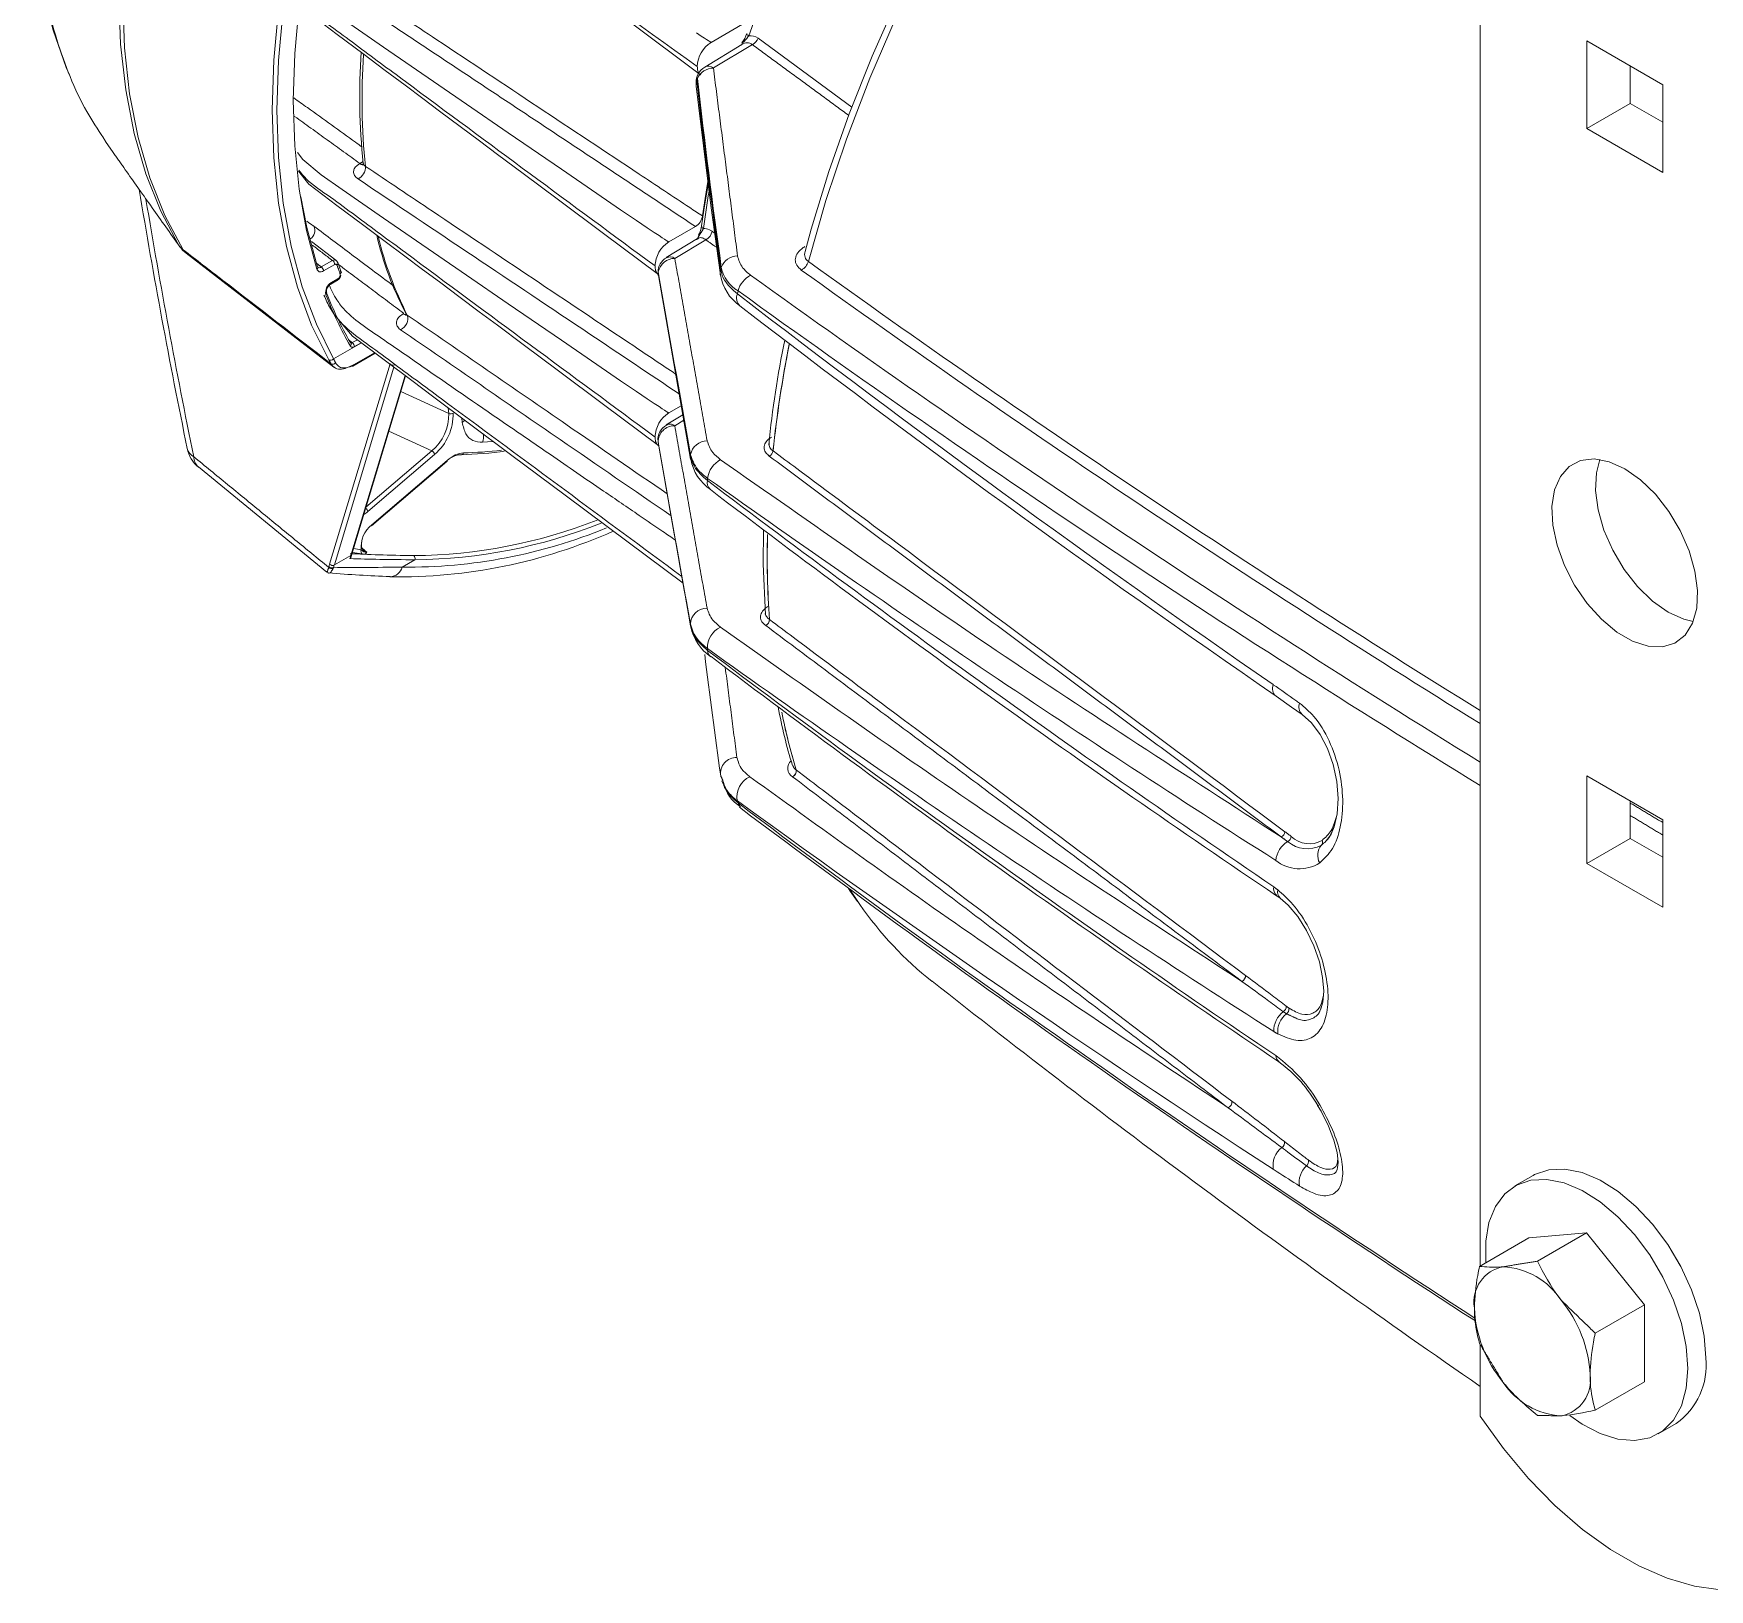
# Model space of a CAD drawing. Extents: x 8 to 113, y 2 to 87.
# Drawn here: x 10.75 to 15.87, y 66.13 to 70.89 of the extents above; entities that cross this region are included whole.
import ezdxf

# ---------------------------------------------------------------- set-up
doc = ezdxf.new("R2010")
doc.units = 0
doc.header["$MEASUREMENT"] = 0
doc.layers.add('OBJECT', color=7, linetype='CONTINUOUS')

msp = doc.modelspace()

# ---------------------------------------------------------------- linework, layer by layer
at = {"layer": 'OBJECT', "linetype": 'Continuous', "lineweight": 15}
for p, q in [((15.1708, 73.9906), (15.1708, 67.123)), ((12.929, 70.9244), (12.8207, 70.8619)), ((12.915, 70.8554), (12.8012, 70.7864)), ((12.8277, 70.7836), (12.9469, 70.8548)), ((12.9147, 70.8551), (12.9192, 70.8577)), ((12.9643, 70.8743), (13.2509, 70.6641)), ((15.4968, 70.8661), (15.4968, 70.5983)), ((15.7287, 70.7322), (15.4968, 70.8661)), ((15.6297, 70.675), (15.6297, 70.7894)), ((15.7287, 70.4644), (15.7287, 70.7322)), ((15.6297, 70.675), (15.4968, 70.5983)), ((15.7287, 70.6179), (15.6297, 70.675)), ((15.4968, 70.5983), (15.7287, 70.4644)), ((10.9701, 70.5588), (10.9936, 70.5252)), ((11.7478, 70.4916), (11.746, 70.4906)), ((12.7731, 70.299), (12.6917, 70.2521)), ((11.1873, 70.2515), (11.1855, 70.2543)), ((11.1874, 70.2515), (11.1966, 70.2386)), ((11.1966, 70.2386), (11.1946, 70.2415)), ((11.674, 70.196), (11.5995, 70.2531)), ((12.7796, 70.2621), (12.6838, 70.204)), ((12.7098, 70.2019), (12.8049, 70.2587)), ((11.6296, 70.1756), (11.6636, 70.1952)), ((11.6707, 70.183), (11.6367, 70.1633)), ((11.6582, 70.1234), (11.6789, 70.1353)), ((11.6603, 70.1279), (11.6804, 70.1396)), ((12.6596, 70.1494), (12.7582, 69.5878)), ((11.8817, 70.0336), (11.8797, 70.0325)), ((11.6667, 69.8948), (11.7519, 69.9441)), ((11.7242, 69.9444), (11.7397, 69.9533)), ((11.7259, 69.8727), (11.7942, 69.9122)), ((11.7279, 69.8762), (11.7924, 69.9135)), ((11.7518, 69.9441), (11.7311, 69.9322)), ((11.6551, 69.2675), (11.8396, 69.8792)), ((11.8516, 69.869), (11.6694, 69.2651)), ((11.7197, 69.2941), (11.8855, 69.8437)), ((11.7227, 69.2981), (11.887, 69.8426)), ((11.8725, 69.7946), (12.0191, 69.7278)), ((12.0191, 69.7278), (12.0171, 69.7454)), ((12.0603, 69.7007), (12.0588, 69.7143)), ((12.7344, 69.7234), (12.6837, 69.6927)), ((12.7295, 69.7513), (12.6917, 69.7295)), ((12.7097, 69.6906), (12.7372, 69.7071)), ((11.9673, 69.6139), (11.836, 69.6737)), ((11.766, 69.4416), (11.9673, 69.6139)), ((11.9758, 69.603), (11.7719, 69.4284)), ((12.1528, 69.6425), (12.1223, 69.64)), ((11.2545, 69.5644), (11.6463, 69.2432)), ((11.7833, 69.3841), (12.0131, 69.5809)), ((11.7838, 69.3877), (12.0137, 69.5845)), ((12.8168, 69.4973), (12.819, 69.4954)), ((11.6694, 69.2651), (11.7197, 69.2941)), ((11.9154, 69.2809), (11.8765, 69.2584)), ((12.8539, 68.6052), (12.8566, 68.5968)), ((15.7287, 68.4867), (15.4968, 68.6206)), ((15.4968, 68.6206), (15.4968, 68.3528)), ((15.6297, 68.4295), (15.6297, 68.5439)), ((15.7287, 68.2189), (15.7287, 68.4867)), ((14.7012, 68.4233), (14.7003, 68.4238)), ((15.6297, 68.4295), (15.4968, 68.3528)), ((15.7287, 68.3724), (15.6297, 68.4295)), ((15.4968, 68.3528), (15.7287, 68.2189)), ((13.2471, 68.27), (13.2753, 68.2279)), ((14.5498, 68.2545), (14.5594, 68.2472)), ((15.3325, 67.3995), (15.2773, 67.3677)), ((15.3193, 67.2087), (15.1689, 67.1219)), ((15.3193, 67.2087), (15.4961, 67.2245)), ((15.4961, 67.2245), (15.3457, 67.1377)), ((15.4961, 67.2245), (15.6728, 67.0046)), ((15.6728, 67.0046), (15.5224, 66.9178)), ((15.6728, 67.0046), (15.6728, 66.7689)), ((15.1708, 66.8831), (15.1708, 66.6641)), ((15.6728, 66.7689), (15.5224, 66.6821)), ((15.7148, 66.6099), (15.7699, 66.6417))]:
    msp.add_line(p, q, dxfattribs=at)
at = {"layer": 'OBJECT', "linetype": 'Continuous', "lineweight": 15, "flags": 128}
for points in [[(14.9509, 72.8833), (14.8947, 72.8459), (14.7583, 72.7471), (14.6233, 72.6391), (14.4905, 72.5224), (14.3604, 72.3973), (14.2335, 72.2646), (14.1102, 72.1246), (13.9911, 71.978), (13.8767, 71.8254), (13.7674, 71.6674), (13.6637, 71.5047), (13.566, 71.3379), (13.4747, 71.1677), (13.3902, 70.9948), (13.3128, 70.8199), (13.2428, 70.6438), (13.1806, 70.4671), (13.1263, 70.2906), (13.1079, 70.2226)], [(14.9775, 72.884), (14.8333, 72.784), (14.6905, 72.6735), (14.5496, 72.5529), (14.4114, 72.4229), (14.2764, 72.284), (14.1454, 72.1369), (14.0189, 71.9822), (13.8975, 71.8208), (13.7818, 71.6532), (13.6723, 71.4805), (13.5695, 71.3032), (13.4739, 71.1222), (13.3859, 70.9385), (13.306, 70.7528), (13.2345, 70.5659), (13.1717, 70.3789), (13.118, 70.1925)], [(14.2691, 72.7233), (14.1395, 72.6288), (14.0117, 72.5236), (13.8864, 72.4082), (13.7646, 72.2833), (13.6468, 72.1499), (13.5339, 72.0086), (13.4267, 71.8605), (13.3257, 71.7064), (13.2316, 71.5473), (13.145, 71.3843), (13.0665, 71.2183), (12.9965, 71.0505), (12.9356, 70.8818)], [(10.9652, 72.3077), (10.9584, 72.2924), (10.9013, 72.146), (10.8527, 71.9987), (10.8128, 71.8512), (10.7823, 71.7047), (10.7615, 71.5599), (10.7507, 71.4179), (10.7501, 71.2798), (10.76, 71.1465), (10.78, 71.0201), (10.8098, 70.8996), (10.8496, 70.7853), (10.8602, 70.7622)], [(11.1946, 70.2415), (11.1393, 70.3457), (11.0935, 70.46), (11.0576, 70.5838), (11.0318, 70.7163), (11.0162, 70.8566), (11.011, 71.0039), (11.0162, 71.1571), (11.0318, 71.3154), (11.0576, 71.4777), (11.0935, 71.6429), (11.1393, 71.8101), (11.1946, 71.9782)], [(11.207, 71.9691), (11.1516, 71.8007), (11.1057, 71.6331), (11.0697, 71.4674), (11.0438, 71.3048), (11.0282, 71.1461), (11.023, 70.9925), (11.0282, 70.8449), (11.0438, 70.7043), (11.0697, 70.5715), (11.1057, 70.4474), (11.1516, 70.3328), (11.207, 70.2284)], [(11.6524, 69.8922), (11.6001, 69.9982), (11.5569, 70.1136), (11.523, 70.2377), (11.4987, 70.37), (11.484, 70.5095), (11.4791, 70.6555), (11.484, 70.8072), (11.4987, 70.9637), (11.523, 71.124), (11.5569, 71.2873), (11.6001, 71.4526), (11.6524, 71.619)], [(11.6667, 71.6145), (11.6145, 71.4488), (11.5715, 71.2842), (11.5378, 71.1215), (11.5135, 70.9619), (11.4989, 70.8061), (11.494, 70.655), (11.4989, 70.5096), (11.5135, 70.3706), (11.5378, 70.2389), (11.5715, 70.1153), (11.6145, 70.0003), (11.6667, 69.8948)], [(11.7019, 71.5849), (11.7332, 71.551), (11.8335, 71.4758), (11.9134, 71.4161), (11.9805, 71.366), (12.0841, 71.2886), (12.2168, 71.1895), (12.3785, 71.0687), (12.5691, 70.9263), (12.7888, 70.7622)], [(11.6163, 70.1689), (11.5847, 70.2871), (11.5621, 70.4128), (11.5485, 70.5453), (11.5439, 70.6838), (11.5485, 70.8275), (11.5621, 70.9757), (11.5847, 71.1276), (11.6163, 71.2822)], [(11.5653, 70.9841), (11.5924, 70.9508), (11.6781, 70.8857), (11.756, 70.8275), (11.8252, 70.7758), (11.8856, 70.7307), (11.9397, 70.6903), (11.9908, 70.6521), (12.0544, 70.6046), (12.1128, 70.561), (12.1683, 70.5196), (12.2466, 70.461), (12.3546, 70.3803), (12.4923, 70.2775), (12.6597, 70.1524)], [(11.6933, 70.9351), (11.82, 70.8476), (12.0736, 70.6729), (12.2006, 70.5857), (12.3631, 70.4742), (12.4717, 70.4), (12.5443, 70.3505), (12.5929, 70.3175), (12.6254, 70.2956), (12.6471, 70.281), (12.6617, 70.2712), (12.6715, 70.2648), (12.678, 70.2605), (12.6825, 70.2576), (12.6854, 70.2557), (12.6874, 70.2545), (12.6888, 70.2536), (12.6897, 70.2531), (12.6903, 70.2527), (12.6907, 70.2525), (12.691, 70.2523), (12.6912, 70.2522), (12.6914, 70.2522), (12.6915, 70.2521), (12.6916, 70.2521), (12.6916, 70.2521), (12.6916, 70.2521), (12.6917, 70.2521), (12.6917, 70.2521), (12.6917, 70.2521), (12.6917, 70.2521), (12.6917, 70.2521)], [(12.7762, 70.8908), (12.7907, 70.8811), (12.8005, 70.8746), (12.8071, 70.8703), (12.8115, 70.8674), (12.8144, 70.8655), (12.8164, 70.8643), (12.8178, 70.8634), (12.8187, 70.8629), (12.8193, 70.8625), (12.8198, 70.8623), (12.8201, 70.8621), (12.8203, 70.862), (12.8204, 70.862), (12.8205, 70.8619), (12.8206, 70.8619), (12.8206, 70.8619), (12.8207, 70.8619), (12.8207, 70.8619), (12.8207, 70.8619), (12.8207, 70.8619), (12.8207, 70.8619), (12.8207, 70.8619)], [(12.9298, 70.8889), (12.9297, 70.8883), (12.9301, 70.8869), (12.9312, 70.8853), (12.933, 70.8836), (12.9356, 70.8818)], [(12.7749, 70.7283), (12.7748, 70.7352), (12.777, 70.745)], [(12.775, 70.7283), (12.8202, 70.3633), (12.8493, 70.1518)], [(11.5565, 70.5251), (11.5728, 70.5044), (11.6287, 70.4571), (11.6933, 70.4125), (11.82, 70.3251), (12.0736, 70.1504), (12.2006, 70.0631), (12.3631, 69.9516), (12.4717, 69.8774), (12.5443, 69.8279), (12.5929, 69.795), (12.6254, 69.773), (12.6471, 69.7584), (12.6617, 69.7487), (12.6715, 69.7422), (12.678, 69.7379), (12.6825, 69.735), (12.6854, 69.7331), (12.6874, 69.7319), (12.6888, 69.731), (12.6897, 69.7305), (12.6903, 69.7301), (12.6907, 69.7299), (12.691, 69.7297), (12.6912, 69.7296), (12.6914, 69.7296), (12.6915, 69.7295), (12.6916, 69.7295), (12.6916, 69.7295), (12.6916, 69.7295), (12.6917, 69.7295), (12.6917, 69.7295), (12.6917, 69.7295), (12.6917, 69.7295), (12.6917, 69.7295)], [(11.7574, 70.4982), (11.7527, 70.4944), (11.7478, 70.4916)], [(11.7575, 70.4918), (11.7576, 70.4889), (11.7568, 70.4865)], [(11.5597, 70.4683), (11.5917, 70.4289), (11.6773, 70.3637), (11.7553, 70.3055), (11.8245, 70.2538), (11.885, 70.2086), (11.9391, 70.1681), (11.9903, 70.1299), (12.0539, 70.0824), (12.1123, 70.0388), (12.1679, 69.9973), (12.2463, 69.9387), (12.3544, 69.8579), (12.4922, 69.755), (12.6597, 69.6298)], [(12.8122, 70.4272), (12.8005, 70.3622), (12.7918, 70.3015)], [(12.8109, 70.4362), (12.8022, 70.3851), (12.794, 70.3313)], [(11.5675, 70.3903), (11.5854, 70.2965), (11.6168, 70.1787)], [(11.2169, 70.2176), (11.2125, 70.2215), (11.207, 70.2284)], [(11.2169, 70.2176), (11.544, 69.9652), (11.6681, 69.8697)], [(11.6193, 70.1748), (11.619, 70.1753), (11.6188, 70.1762)], [(11.6799, 70.1886), (11.6772, 70.1933), (11.675, 70.195)], [(11.6909, 70.1579), (11.6869, 70.1689), (11.68, 70.1887)], [(12.8489, 70.1518), (12.8486, 70.1572), (12.8501, 70.1667)], [(12.6586, 70.1597), (12.6585, 70.1566), (12.6595, 70.1513)], [(12.6595, 70.1499), (12.6589, 70.1527), (12.6587, 70.1554)], [(12.6593, 70.1493), (12.6591, 70.1508), (12.659, 70.1596)], [(11.6776, 70.0194), (11.7249, 69.9644), (11.8256, 69.8885), (11.9061, 69.8283), (11.9738, 69.7778), (12.0783, 69.6997), (12.2121, 69.5998), (12.3751, 69.478), (12.5673, 69.3344), (12.735, 69.2092)], [(11.7199, 69.9431), (11.7194, 69.9437), (11.7184, 69.9447)], [(12.0681, 69.7077), (12.0669, 69.7064), (12.0603, 69.7007)], [(12.6587, 69.643), (12.6589, 69.6413), (12.6596, 69.6368)], [(12.7579, 69.5878), (12.7577, 69.5885), (12.7575, 69.5972)], [(15.6127, 69.5588), (15.5648, 69.5805), (15.5192, 69.5891), (15.4779, 69.5842), (15.443, 69.5662), (15.4159, 69.5357), (15.3981, 69.4943), (15.3903, 69.444), (15.3929, 69.3869), (15.4058, 69.3259), (15.4284, 69.2637), (15.4595, 69.2033), (15.4979, 69.1475), (15.5416, 69.0989), (15.5886, 69.0598), (15.6368, 69.032), (15.6838, 69.0168), (15.7276, 69.015), (15.7659, 69.0265), (15.7971, 69.0509), (15.8196, 69.087), (15.8325, 69.1331), (15.8351, 69.1872), (15.8273, 69.2465), (15.8095, 69.3085), (15.7825, 69.3701), (15.7475, 69.4286), (15.7063, 69.4811), (15.6606, 69.5252), (15.6127, 69.5588)], [(15.7457, 69.1212), (15.6978, 69.1548), (15.6521, 69.1989), (15.6109, 69.2514), (15.5759, 69.3099), (15.5489, 69.3715), (15.531, 69.4335), (15.5233, 69.4928), (15.5259, 69.5469), (15.5364, 69.5873)], [(12.9811, 69.3716), (12.9797, 69.2678), (12.9866, 69.1125)], [(11.7205, 69.29), (11.7207, 69.291), (11.7227, 69.2981)], [(15.822, 69.0927), (15.7935, 69.0995), (15.7457, 69.1212)], [(14.547, 68.8637), (14.5947, 68.8307), (14.6267, 68.8076)], [(14.6268, 68.8081), (14.627, 68.808), (14.6555, 68.7823), (14.6819, 68.7471), (14.7043, 68.7044), (14.7218, 68.6552), (14.7328, 68.6033), (14.7368, 68.5519), (14.7338, 68.5049), (14.7247, 68.4653), (14.7114, 68.4359), (14.6998, 68.4216)], [(13.2397, 68.2785), (13.2456, 68.2685), (13.2684, 68.2371)], [(14.5594, 68.2469), (14.5843, 68.2252), (14.6133, 68.1906), (14.6402, 68.1483), (14.6628, 68.1009), (14.6794, 68.0523), (14.6895, 68.0049), (14.6928, 67.963), (14.69, 67.9289), (14.6831, 67.9057), (14.6785, 67.8985)], [(14.6741, 67.6135), (14.6851, 67.5957), (14.7076, 67.5505), (14.7239, 67.5074), (14.7336, 67.4696), (14.7368, 67.4402), (14.7353, 67.4226), (14.7339, 67.4185)], [(14.6805, 67.6154), (14.6776, 67.6142), (14.6756, 67.6137), (14.6747, 67.6137), (14.6746, 67.6138)], [(15.8606, 66.842), (15.8556, 66.9087), (15.8408, 66.979), (15.8168, 67.0506), (15.7842, 67.1212), (15.7441, 67.1886), (15.6978, 67.2506), (15.6468, 67.3052), (15.5927, 67.3507), (15.5373, 67.3855), (15.4824, 67.4087), (15.4296, 67.4193), (15.3808, 67.4172), (15.3374, 67.4023), (15.3325, 67.3995)], [(15.8054, 66.8102), (15.8004, 66.8769), (15.7857, 66.9471), (15.7616, 67.0187), (15.729, 67.0893), (15.6889, 67.1567), (15.6426, 67.2187), (15.5917, 67.2734), (15.5376, 67.3188), (15.4822, 67.3537), (15.4272, 67.3768), (15.3745, 67.3875), (15.3256, 67.3853), (15.2823, 67.3704), (15.2458, 67.3433), (15.2173, 67.3047), (15.1978, 67.256), (15.1879, 67.1987), (15.1879, 67.1346), (15.1881, 67.133)], [(15.7865, 67.1168), (15.7825, 67.1247), (15.7517, 67.1769)], [(15.4449, 66.666), (15.4822, 66.6399), (15.5376, 66.6108), (15.5917, 66.5939), (15.6426, 66.5896), (15.6889, 66.5981), (15.729, 66.6193), (15.7616, 66.6523), (15.7857, 66.6961), (15.8004, 66.7493), (15.8054, 66.8102)], [(15.1708, 66.6641), (15.2417, 66.5654), (15.3182, 66.474), (15.3991, 66.3913), (15.4833, 66.3183), (15.5694, 66.2564), (15.6561, 66.2063), (15.7422, 66.1689), (15.8263, 66.1446), (15.8978, 66.1345)]]:
    msp.add_lwpolyline(points, dxfattribs=at)
at = {"layer": 'OBJECT', "linetype": 'Continuous', "lineweight": 15}
for centre, radius, start, end in [((31.1003, 96.5407), 31.605, 232.13939, 234.56932), ((12.8349, 70.9195), 0.0995, 323.6549, 342.0317), ((12.9411, 70.8441), 0.0381, 52.4949, 98.3218), ((13.649, 70.6966), 1.9021, 175.8871, 186.1761), ((12.8692, 70.7849), 0.0909, 122.1843, 177.8157), ((12.9056, 70.863), 0.0117, 312.9699, 346.2852), ((12.9307, 70.8343), 0.0261, 51.6629, 126.7985), ((12.9159, 70.8586), 0.002, 56.8487, 109.0296), ((12.9307, 70.8868), 0.0358, 296.9268, 339.5843), ((13.7595, 70.6884), 2.0055, 176.1154, 185.8766), ((12.8253, 70.7418), 0.0501, 118.4076, 184.9883), ((12.8284, 70.7293), 0.0542, 90.8551, 155.8736), ((12.8126, 70.766), 0.0231, 49.4304, 119.1397), ((34.574, 73.2071), 21.9356, 186.44472, 187.96714), ((35.9706, 73.3901), 23.3413, 186.49073, 187.91909), ((11.7232, 70.4813), 0.0414, 297.1509, 2.4583), ((11.7549, 70.5041), 0.0161, 236.6796, 280.6779), ((11.7572, 70.5069), 0.0179, 238.3478, 271.9684), ((11.7692, 70.493), 0.011, 185.438, 245.3312), ((31.2572, 73.7453), 20.4573, 189.37714, 191.6313), ((32.9164, 74.0287), 22.1253, 189.48781, 191.55777), ((15.6163, 69.9205), 2.8436, 170.1546, 172.4774), ((12.7481, 70.3381), 0.0464, 302.5539, 351.5079), ((11.5781, 70.2874), 0.0316, 304.5822, 23.7988), ((12.7501, 70.4928), 0.9763, 193.008, 208.0364), ((12.9362, 70.5541), 1.1687, 194.1491, 206.7183), ((12.7672, 70.2734), 0.0167, 317.2503, 353.4415), ((12.7098, 70.312), 0.0825, 332.0537, 352.5672), ((12.785, 70.2732), 0.00209, 178.8922, 234.9814), ((12.8016, 70.3015), 0.0098, 179.9734, 242.8054), ((12.7888, 70.2903), 0.0354, 297.054, 350.6025), ((11.2456, 70.2774), 0.0624, 215.0924, 231.7384), ((11.2779, 70.2967), 0.1, 215.5615, 232.3363), ((12.7401, 70.1751), 0.0909, 122.1843, 177.8157), ((13.1309, 70.2132), 0.0244, 157.569, 238.1553), ((11.612, 70.1743), 0.0069, 308.0239, 15.5211), ((11.6134, 70.1742), 0.00563, 20.2818, 53.0735), ((11.624, 70.1816), 0.00824, 235.176, 312.8373), ((11.6214, 70.1626), 0.0154, 2.6055, 57.3945), ((11.6693, 70.1865), 0.0104, 63.472, 123.0361), ((11.6554, 70.1823), 0.0154, 2.6055, 57.3945), ((11.6737, 70.1864), 0.0064, 306.0117, 48.0088), ((11.6832, 70.1595), 0.00653, 306.8746, 47.697), ((12.7065, 70.1611), 0.048, 117.9173, 181.7072), ((12.7107, 70.1491), 0.0528, 91.0022, 167.8435), ((12.6956, 70.1824), 0.0241, 53.994, 118.5743), ((17.0486, 69.1697), 4.3153, 166.5384, 166.6405), ((12.9025, 70.1551), 0.0541, 90.9966, 159.3445), ((12.9587, 70.1965), 0.1091, 191.8071, 239.3505), ((13.0767, 70.2045), 0.0431, 297.294, 343.7304), ((34.3501, 99.7348), 36.4146, 234.2918, 238.21776), ((33.9965, 99.2026), 35.7421, 234.25757, 238.21655), ((11.6775, 70.0978), 0.0347, 119.7836, 191.5143), ((11.6704, 70.1016), 0.0249, 119.5906, 187.0085), ((11.6555, 70.1273), 0.00477, 302.7203, 7.3885), ((11.6633, 70.1565), 0.0268, 287.1978, 346.6719), ((11.6737, 70.1516), 0.0138, 299.3199, 11.572), ((211.0639, 104.617), 201.3748, 189.852435, 190.01488), ((247.8485, 111.5182), 238.7981, 189.973474, 190.109478), ((12.9894, 70.1733), 0.1415, 188.7135, 235.1578), ((12.9759, 70.0834), 0.0753, 117.2272, 165.1843), ((35.2903, 101.2229), 38.275, 234.27443, 238.28748), ((11.6388, 70.0965), 0.0073, 310.3777, 17.0828), ((12.6815, 70.4894), 1.1118, 201.0042, 209.9784), ((12.6774, 70.4979), 1.1071, 201.0042, 209.9784), ((12.9318, 70.0809), 0.0333, 157.6787, 225.8793), ((17.1572, 69.0969), 4.3714, 166.698, 166.8201), ((36.7333, 101.0527), 39.0697, 232.41087, 235.38374), ((34.2892, 99.7352), 36.5439, 234.18159, 238.45532), ((11.8564, 70.0181), 0.0375, 293.9571, 16.4815), ((11.8894, 70.0483), 0.0185, 238.7108, 267.5062), ((11.8973, 70.0382), 0.0107, 205.2254, 242.241), ((11.8801, 70.0294), 0.00847, 336.7909, 28.1063), ((35.3879, 99.2227), 36.8233, 232.37689, 235.53158), ((11.7131, 69.9395), 0.00771, 313.451, 28.4243), ((11.7157, 69.9315), 0.0154, 2.6523, 56.7703), ((16.3121, 69.2887), 3.3331, 168.5189, 174.0809), ((16.6743, 69.2225), 3.6853, 168.7757, 173.9052), ((16.6452, 69.2268), 3.6556, 168.7883, 173.9256), ((11.658, 69.9016), 0.0109, 239.0614, 321.833), ((11.665, 69.8891), 0.0108, 237.5621, 321.1939), ((11.7238, 69.8771), 0.00477, 241.4346, 295.0422), ((11.7234, 69.8765), 0.00443, 303.1576, 356.7656), ((11.8482, 69.8864), 0.0112, 219.9605, 300.9584), ((11.8771, 69.7237), 0.1421, 309.3933, 1.6678), ((11.8733, 69.7247), 0.1591, 310.1139, 1.6429), ((12.0244, 69.741), 0.0142, 248.4081, 303.9338), ((12.7401, 69.6525), 0.0909, 122.1843, 177.8157), ((12.0615, 69.6587), 0.0636, 342.9522, 5.962), ((12.7086, 69.6484), 0.0502, 119.2339, 186.1536), ((12.7092, 69.6404), 0.0502, 89.4125, 179.9252), ((11.318, 69.6409), 0.1, 191.5386, 230.6365), ((11.2571, 69.6297), 0.0382, 193.3479, 242.8334), ((11.9567, 69.5969), 0.02, 17.6754, 58.0317), ((12.0265, 70.7856), 1.1841, 271.3652, 278.0922), ((12.0568, 69.6088), 0.00726, 252.8765, 348.3732), ((12.0363, 70.7778), 1.1708, 271.353, 277.0647), ((240.9825, 109.7495), 231.8197, 189.96335, 190.103075), ((254.6434, 112.0193), 245.6673, 189.933623, 190.066366), ((16.1494, 69.3145), 3.4037, 175.1533, 175.2354), ((12.8095, 69.592), 0.0526, 90.9191, 168.984), ((13.0199, 69.6335), 0.0222, 169.8405, 243.0546), ((12.9889, 69.6167), 0.0212, 297.1573, 352.1789), ((12.9893, 69.6166), 0.0209, 296.0818, 351.9103), ((13.0024, 69.6032), 0.013, 53.5235, 54.5404), ((11.2838, 69.5965), 0.0441, 181.0347, 227.7062), ((12.0106, 69.5832), 0.0034, 319.2241, 22.4195), ((12.9004, 69.6154), 0.1447, 190.9698, 235.8495), ((12.8836, 69.5209), 0.074, 117.1104, 173.2545), ((12.8393, 69.5176), 0.0303, 169.8055, 222.0561), ((16.254, 69.2405), 3.456, 175.2018, 175.3123), ((38.0625, 102.8965), 41.851, 232.88607, 235.80196), ((35.9701, 102.1013), 39.9663, 234.58543, 237.58487), ((34.6037, 98.0463), 35.9132, 232.65522, 236.05315), ((11.7533, 69.4226), 0.0195, 17.176, 52.9668), ((11.8999, 70.8539), 1.5604, 270.4575, 291.5288), ((11.8371, 69.3203), 0.0859, 128.3286, 186.1866), ((11.7807, 69.3864), 0.0034, 319.2241, 22.4195), ((11.8662, 70.8372), 1.6085, 269.0459, 294.0544), ((11.8934, 70.8585), 1.6002, 269.3958, 292.3069), ((11.9026, 70.8499), 1.569, 270.4682, 291.7634), ((15.7274, 69.2891), 2.7352, 178.546, 183.9959), ((15.7267, 69.2889), 2.7343, 178.5803, 183.9964), ((11.7156, 69.3003), 0.00743, 302.9658, 342.8045), ((11.9216, 70.3404), 1.0554, 259.2333, 260.8722), ((11.9189, 70.3518), 1.0541, 259.5561, 260.8709), ((11.7616, 69.3064), 0.0109, 154.8894, 226.9484), ((11.7666, 69.3224), 0.0187, 217.2435, 275.4052), ((11.6609, 69.2646), 0.0111, 218.9534, 297.89), ((11.6615, 69.2675), 0.0113, 221.0054, 301.2724), ((11.6637, 69.2747), 0.0112, 219.9605, 300.9584), ((11.7104, 69.2921), 0.0102, 310.5869, 348.1802), ((11.8377, 69.269), 0.0402, 273.0143, 344.7751), ((11.9046, 69.285), 0.0115, 339.2074, 47.7569), ((12.054, 74.3751), 5.1502, 265.5296, 267.6168), ((12.808, 69.0826), 0.0505, 89.6486, 178.6565), ((12.9784, 69.0983), 0.0204, 296.3014, 0.5812), ((12.9789, 69.0982), 0.0202, 295.201, 0.4554), ((12.9924, 69.0898), 0.0109, 52.0668, 53.2922), ((15.2585, 69.3145), 2.5116, 185.2691, 185.3698), ((12.9006, 69.1045), 0.1446, 191.0177, 235.9783), ((12.8807, 69.0113), 0.0712, 116.1926, 181.4316), ((31.5618, 71.2777), 18.8994, 186.94683, 188.08039), ((15.3598, 69.2405), 2.5608, 185.1753, 185.3103), ((35.9551, 101.375), 39.79, 234.43028, 237.43849), ((38.2256, 102.8179), 42.3008, 233.07081, 235.95898), ((12.8355, 69.0043), 0.0254, 181.9074, 232.5221), ((36.3655, 100.1447), 39.055, 232.92457, 236.05229), ((14.5682, 68.8876), 0.0318, 158.4884, 228.3677), ((14.6486, 68.8314), 0.0319, 158.5136, 226.7993), ((14.4123, 69.0769), 1.4082, 190.0956, 197.5303), ((14.9015, 69.1874), 1.9017, 191.2853, 196.7698), ((14.8944, 69.1854), 1.8942, 191.2848, 196.7805), ((12.8974, 68.6286), 0.0479, 87.334, 188.9631), ((13.0846, 68.6437), 0.0298, 129.4505, 240.1157), ((13.0617, 68.6354), 0.0192, 294.4878, 9.8858), ((13.0622, 68.6353), 0.019, 293.3239, 9.907), ((13.0746, 68.6308), 0.01, 51.0074, 52.371), ((12.9787, 68.6326), 0.126, 195.3119, 237.5265), ((12.9668, 68.5566), 0.0671, 114.3531, 190.5246), ((14.6223, 69.0968), 1.8079, 197.7942, 198.0143), ((34.8462, 98.718), 37.3101, 233.97158, 237.02371), ((35.4353, 98.3766), 37.3906, 232.94236, 237.15301), ((12.9254, 68.5449), 0.0235, 197.8084, 228.4799), ((36.1505, 99.43), 38.6702, 233.05402, 237.11859), ((14.5536, 68.4528), 0.0209, 296.0767, 352.0008), ((14.573, 68.4384), 0.021, 297.4459, 351.8022), ((14.6485, 68.4908), 0.0779, 225.3636, 300.2874), ((14.6756, 68.4178), 0.0135, 318.0944, 25.1803), ((14.6229, 68.3538), 0.0773, 121.3911, 173.6443), ((14.6421, 68.4893), 0.0916, 229.5067, 298.3593), ((14.7217, 68.3781), 0.0474, 139.6872, 209.5943), ((14.6186, 68.4523), 0.1156, 231.1543, 302.3801), ((14.5674, 68.2763), 0.028, 169.2352, 229.7122), ((14.5763, 68.266), 0.0249, 164.824, 228.6333), ((14.1766, 68.8514), 1.096, 214.6724, 231.6111), ((33.0089, 92.6306), 31.4282, 231.62055, 235.41817), ((14.434, 68.0108), 0.0202, 295.3163, 359.663), ((14.5581, 67.917), 0.0204, 303.4641, 358.8442), ((14.6147, 67.8405), 0.0748, 127.3147, 180.8473), ((14.6237, 67.8378), 0.0717, 128.8736, 184.5849), ((14.5673, 67.9096), 0.0196, 305.2616, 2.3789), ((14.2641, 67.3784), 0.4792, 29.6414, 53.9378), ((14.5706, 67.7664), 0.0244, 181.3274, 234.2712), ((14.3099, 67.4072), 0.419, 29.5219, 54.0247), ((14.3927, 67.6241), 0.0192, 293.7441, 8.1333), ((14.5542, 67.5006), 0.0189, 303.9006, 7.5307), ((14.6071, 67.4299), 0.0693, 127.5631, 189.2915), ((14.6854, 67.3793), 0.0675, 132.4976, 190.3868), ((14.6282, 67.4434), 0.0184, 308.768, 8.1629), ((15.2616, 67.0126), 0.1099, 100.5468, 189.2519), ((15.2278, 66.8929), 0.2282, 33.4349, 86.5705), ((15.5364, 67.0126), 0.3837, 182.6393, 219.7721), ((15.1233, 66.7731), 0.3837, 2.6393, 39.7721), ((15.6429, 66.8199), 0.2188, 305.501, 5.8112), ((15.3981, 66.7731), 0.1099, 280.5468, 9.2519), ((15.4319, 66.8928), 0.2282, 213.4349, 266.5705)]:
    msp.add_arc(centre, radius, start, end, dxfattribs=at)
for centre, major_axis, ratio, start_param, end_param in [((11.7547, 69.502), (0.0533, 0.0915), 0.573148, 3.993982, 4.166151), ((12.0217, 68.9341), (-0.2497, 0.4332), 0.432227, 0.388525, 0.424422), ((11.9636, 68.9005), (-0.2547, 0.4418), 0.435073, 0.388522, 0.415571), ((11.9714, 68.905), (-0.2497, 0.4332), 0.432227, 0.388525, 0.415574)]:
    msp.add_ellipse(centre, major_axis=major_axis, ratio=ratio, start_param=start_param, end_param=end_param, dxfattribs=at)
for points, knots in [([(10.9747, 72.2882), (10.951, 72.2298), (10.9034, 72.1125), (10.8471, 71.9344), (10.8028, 71.7555), (10.774, 71.5849), (10.7592, 71.4249), (10.7567, 71.2752), (10.7663, 71.1297), (10.7943, 70.9513), (10.844, 70.7904), (10.908, 70.6545), (10.9463, 70.5963), (10.9636, 70.57)], [0, 0, 0, 0, 0.089663, 0.180075, 0.272865, 0.36648, 0.448498, 0.531082, 0.615452, 0.700438, 0.85534, 0.934577, 1, 1, 1, 1]), ([(12.6493, 70.1786), (12.3948, 70.3664), (12.1149, 70.573), (11.8103, 70.7986), (11.7334, 70.8548), (11.6595, 70.9119), (11.5935, 70.9534), (11.5704, 70.9822), (11.5647, 70.9894)], [0, 0, 0, 0, 0.697915, 0.767706, 0.837498, 0.907289, 0.97702, 1, 1, 1, 1]), ([(12.794, 70.3313), (12.7811, 70.3398), (12.7167, 70.3826), (12.4462, 70.5621), (12.1202, 70.7784), (11.8458, 70.9605), (11.7774, 71.0059)], [0, 0, 0, 0, 0.038008, 0.190039, 0.798163, 1, 1, 1, 1]), ([(12.9356, 70.8818), (12.9348, 70.8807), (12.9296, 70.8733), (12.9228, 70.8663), (12.9169, 70.8603)], [0, 0, 0, 0, 0.140151, 1, 1, 1, 1]), ([(12.915, 70.8553), (12.9149, 70.8552), (12.9137, 70.8548), (12.9127, 70.8539), (12.9118, 70.8532)], [0, 0, 0, 0, 0.154472, 1, 1, 1, 1]), ([(12.7783, 70.7884), (12.7788, 70.7836), (12.7797, 70.7737), (12.7841, 70.765), (12.7883, 70.763), (12.789, 70.7627)], [0, 0, 0, 0, 0.434823, 0.905363, 1, 1, 1, 1]), ([(12.7789, 70.7515), (12.7789, 70.7516), (12.7788, 70.7519), (12.7787, 70.7523), (12.7785, 70.7524), (12.7782, 70.7521), (12.778, 70.7516), (12.7777, 70.7509), (12.7774, 70.7499), (12.7771, 70.7484), (12.777, 70.7473), (12.777, 70.7467)], [0, 0, 0, 0, 0.04234, 0.185357, 0.291493, 0.371905, 0.458701, 0.545567, 0.651078, 0.787584, 1, 1, 1, 1]), ([(11.7535, 70.5424), (11.747, 70.5471), (11.6915, 70.5871), (11.6223, 70.637), (11.5596, 70.6822), (11.546, 70.692)], [0, 0, 0, 0, 0.093448, 0.802679, 1, 1, 1, 1]), ([(11.0257, 70.4795), (11.0511, 70.4434), (11.1041, 70.3683), (11.1576, 70.2933), (11.1855, 70.2543)], [0, 0, 0, 0, 0.480478, 1, 1, 1, 1]), ([(11.7421, 70.4444), (11.7406, 70.4455), (11.7349, 70.4496), (11.7286, 70.4582), (11.7275, 70.4699), (11.7329, 70.4814), (11.7417, 70.4876), (11.746, 70.4906)], [0, 0, 0, 0, 0.084541, 0.312071, 0.541032, 0.770524, 1, 1, 1, 1]), ([(12.7124, 69.8484), (12.6697, 69.8769), (12.4219, 70.0428), (12.1059, 70.2543), (11.8327, 70.4374), (11.7646, 70.483)], [0, 0, 0, 0, 0.135091, 0.784189, 1, 1, 1, 1]), ([(12.6493, 69.656), (12.3948, 69.8438), (12.1149, 70.0504), (11.8103, 70.276), (11.7334, 70.3322), (11.6594, 70.3893), (11.5918, 70.4322), (11.5677, 70.4626), (11.5608, 70.4713)], [0, 0, 0, 0, 0.694451, 0.763896, 0.833341, 0.902787, 0.972171, 1, 1, 1, 1]), ([(11.7421, 70.4444), (11.9782, 70.2864), (12.3051, 70.0676), (12.6321, 69.8488), (12.723, 69.788)], [0, 0, 0, 0, 0.722163, 1, 1, 1, 1]), ([(11.607, 70.3001), (11.6062, 70.3007), (11.5986, 70.3062), (11.5916, 70.3108), (11.5852, 70.315)], [0, 0, 0, 0, 0.093225, 1, 1, 1, 1]), ([(11.8484, 70.119), (11.8067, 70.1503), (11.7261, 70.2106), (11.6457, 70.271), (11.607, 70.3001)], [0, 0, 0, 0, 0.518178, 1, 1, 1, 1]), ([(12.7838, 70.2715), (12.782, 70.2691), (12.7798, 70.266), (12.7791, 70.2615), (12.7789, 70.2605)], [0, 0, 0, 0, 0.776585, 1, 1, 1, 1]), ([(12.7971, 70.2928), (12.7968, 70.2922), (12.7935, 70.2852), (12.7884, 70.278), (12.7838, 70.2715)], [0, 0, 0, 0, 0.088017, 1, 1, 1, 1]), ([(12.7971, 70.2928), (12.8004, 70.2929), (12.8091, 70.2931), (12.8181, 70.2878), (12.8237, 70.2845)], [0, 0, 0, 0, 0.381418, 1, 1, 1, 1]), ([(11.207, 70.2284), (11.2477, 70.1971), (11.3984, 70.0809), (11.5491, 69.9648), (11.6592, 69.88)], [0, 0, 0, 0, 0.269854, 1, 1, 1, 1]), ([(12.8049, 70.2587), (12.8013, 70.261), (12.794, 70.2655), (12.7852, 70.2654), (12.781, 70.2625), (12.7799, 70.2617)], [0, 0, 0, 0, 0.425997, 0.850406, 1, 1, 1, 1]), ([(13.0964, 70.1662), (13.0912, 70.1709), (13.0808, 70.1802), (13.0766, 70.1974), (13.0815, 70.215), (13.0935, 70.2288), (13.1041, 70.2358), (13.1076, 70.2381)], [0, 0, 0, 0, 0.214382, 0.428502, 0.649665, 0.885239, 1, 1, 1, 1]), ([(11.6367, 70.1633), (11.6343, 70.1622), (11.6294, 70.16), (11.623, 70.1605), (11.6185, 70.1637), (11.6169, 70.1673), (11.6163, 70.1689)], [0, 0, 0, 0, 0.266944, 0.533922, 0.799892, 1, 1, 1, 1]), ([(11.6775, 70.1813), (11.6772, 70.1819), (11.6765, 70.1832), (11.6747, 70.184), (11.6727, 70.1839), (11.6713, 70.1832), (11.6707, 70.183)], [0, 0, 0, 0, 0.26737, 0.534668, 0.803793, 1, 1, 1, 1]), ([(12.6493, 70.1786), (12.6497, 70.1738), (12.6507, 70.1639), (12.655, 70.1552), (12.6593, 70.1532), (12.66, 70.1529)], [0, 0, 0, 0, 0.434823, 0.905363, 1, 1, 1, 1]), ([(12.8501, 70.1667), (12.853, 70.156), (12.86, 70.1302), (12.8858, 70.1071), (12.9009, 70.0936)], [0, 0, 0, 0, 0.41433, 1, 1, 1, 1]), ([(12.9015, 70.2092), (12.9051, 70.1968), (12.9112, 70.1754), (12.9324, 70.1578), (12.9414, 70.1504)], [0, 0, 0, 0, 0.576763, 1, 1, 1, 1]), ([(11.6524, 70.1231), (11.6598, 70.1068), (11.6721, 70.0794), (11.706, 70.0361), (11.7569, 69.9954), (11.8436, 69.9377), (11.9907, 69.8348), (12.1604, 69.7186), (12.3414, 69.5941), (12.474, 69.5031), (12.5887, 69.4248), (12.6618, 69.3749), (12.6989, 69.3497), (12.7116, 69.3411)], [0, 0, 0, 0, 0.050675, 0.085038, 0.142453, 0.200719, 0.314925, 0.543336, 0.657542, 0.803494, 0.900869, 0.965838, 1, 1, 1, 1]), ([(11.6804, 70.1396), (11.6803, 70.1386), (11.68, 70.1366), (11.6791, 70.1351), (11.6783, 70.135), (11.6783, 70.135)], [0, 0, 0, 0, 0.499949, 0.999898, 1, 1, 1, 1]), ([(12.6591, 70.1602), (12.6591, 70.1602), (12.6591, 70.1602), (12.6591, 70.1603), (12.659, 70.1603), (12.659, 70.1603), (12.659, 70.1603), (12.659, 70.1602), (12.659, 70.1601), (12.659, 70.16), (12.659, 70.1598), (12.659, 70.1597), (12.659, 70.1596), (12.659, 70.1596)], [0, 0, 0, 0, 0.057544, 0.181946, 0.187743, 0.289765, 0.363759, 0.437966, 0.522194, 0.605856, 0.707241, 0.86305, 1, 1, 1, 1]), ([(12.7313, 69.2299), (12.4926, 69.4062), (12.2285, 69.6012), (11.9393, 69.8152), (11.8627, 69.8714), (11.7873, 69.9281), (11.7081, 69.983), (11.6593, 70.0389), (11.6437, 70.0757), (11.6378, 70.0894)], [0, 0, 0, 0, 0.626855, 0.693659, 0.760462, 0.827266, 0.894012, 0.960354, 1, 1, 1, 1]), ([(11.8716, 69.9838), (11.8712, 69.9841), (11.8666, 69.9873), (11.8597, 69.9952), (11.8578, 70.0082), (11.8642, 70.0216), (11.8746, 70.0289), (11.8797, 70.0325)], [0, 0, 0, 0, 0.017761, 0.238767, 0.483249, 0.741844, 1, 1, 1, 1]), ([(12.6868, 69.4822), (12.5847, 69.5523), (12.3195, 69.7343), (12.055, 69.9166), (11.8923, 70.0287)], [0, 0, 0, 0, 0.385122, 1, 1, 1, 1]), ([(11.8716, 69.9838), (12.0342, 69.8719), (12.3096, 69.6823), (12.5855, 69.4929), (12.6985, 69.4154)], [0, 0, 0, 0, 0.590571, 1, 1, 1, 1]), ([(11.7311, 69.9322), (11.7295, 69.9314), (11.7263, 69.9299), (11.722, 69.9303), (11.7195, 69.9321), (11.7186, 69.9336), (11.7184, 69.9339)], [0, 0, 0, 0, 0.30702, 0.614096, 0.919651, 1, 1, 1, 1]), ([(11.7194, 69.9438), (11.7195, 69.9436), (11.72, 69.9431), (11.7214, 69.943), (11.723, 69.9436), (11.7239, 69.9442), (11.7242, 69.9444)], [0, 0, 0, 0, 0.105685, 0.48574, 0.87442, 1, 1, 1, 1]), ([(11.7207, 69.8733), (11.7127, 69.8696), (11.6965, 69.8621), (11.6762, 69.8632), (11.6646, 69.8712), (11.6601, 69.8786), (11.6592, 69.88)], [0, 0, 0, 0, 0.30705, 0.614016, 0.922363, 1, 1, 1, 1]), ([(11.6734, 69.8824), (11.6769, 69.8777), (11.684, 69.8683), (11.7011, 69.8656), (11.7166, 69.87), (11.7259, 69.8751), (11.7279, 69.8762)], [0, 0, 0, 0, 0.304819, 0.609529, 0.915797, 1, 1, 1, 1]), ([(12.1223, 69.64), (12.1119, 69.6409), (12.0913, 69.6425), (12.0687, 69.6639), (12.0632, 69.6882), (12.0603, 69.7007)], [0, 0, 0, 0, 0.327444, 0.654939, 1, 1, 1, 1]), ([(12.6493, 69.656), (12.6497, 69.6512), (12.6507, 69.6413), (12.655, 69.6326), (12.6593, 69.6306), (12.66, 69.6303)], [0, 0, 0, 0, 0.434823, 0.905363, 1, 1, 1, 1]), ([(12.6842, 69.692), (12.6854, 69.693), (12.6893, 69.6961), (12.6985, 69.6957), (12.7062, 69.6922), (12.7097, 69.6906)], [0, 0, 0, 0, 0.19238, 0.631535, 1, 1, 1, 1]), ([(12.9985, 69.5978), (12.9952, 69.6006), (12.9871, 69.6073), (12.9815, 69.6202), (12.9835, 69.6348), (12.9923, 69.6471), (13.0014, 69.6532), (13.0049, 69.6556)], [0, 0, 0, 0, 0.164202, 0.392746, 0.62235, 0.854158, 1, 1, 1, 1]), ([(12.0137, 69.5845), (12.0222, 69.5908), (12.0394, 69.6038), (12.0557, 69.6062), (12.0639, 69.6074)], [0, 0, 0, 0, 0.49412, 1, 1, 1, 1]), ([(12.0547, 69.6019), (12.0502, 69.6016), (12.0409, 69.6009), (12.0307, 69.5951), (12.0253, 69.5921)], [0, 0, 0, 0, 0.476914, 1, 1, 1, 1]), ([(12.659, 69.6405), (12.659, 69.6405), (12.659, 69.6406), (12.659, 69.6406), (12.659, 69.6406), (12.659, 69.6406), (12.659, 69.6405), (12.659, 69.6404), (12.659, 69.6403), (12.659, 69.6402), (12.6591, 69.64), (12.6591, 69.64), (12.6591, 69.6399)], [0, 0, 0, 0, 0.102542, 0.238797, 0.342487, 0.423099, 0.496347, 0.573125, 0.662854, 0.751501, 0.862396, 1, 1, 1, 1]), ([(12.8101, 69.5296), (12.7992, 69.5383), (12.7722, 69.5601), (12.7632, 69.5864), (12.7579, 69.602)], [0, 0, 0, 0, 0.404221, 1, 1, 1, 1]), ([(12.8087, 69.6446), (12.8129, 69.632), (12.8199, 69.6109), (12.8412, 69.5937), (12.8498, 69.5867)], [0, 0, 0, 0, 0.595857, 1, 1, 1, 1]), ([(13.0101, 69.6136), (13.0161, 69.6092), (13.0462, 69.5867), (13.1728, 69.4926), (13.6882, 69.1091), (14.1795, 68.7436), (14.5743, 68.4499)], [0, 0, 0, 0, 0.011559, 0.057797, 0.242748, 1, 1, 1, 1]), ([(12.7575, 69.5972), (12.7605, 69.5865), (12.7681, 69.56), (12.794, 69.5368), (12.8095, 69.5229)], [0, 0, 0, 0, 0.401221, 1, 1, 1, 1]), ([(12.8498, 69.5867), (13.1284, 69.3912), (13.6857, 69.0001), (14.2703, 68.6228), (14.5628, 68.434)], [0, 0, 0, 0, 0.499822, 1, 1, 1, 1]), ([(11.7173, 69.2995), (11.7454, 69.2982), (11.8021, 69.2958), (11.8754, 69.2943), (11.9124, 69.2935)], [0, 0, 0, 0, 0.496651, 1, 1, 1, 1]), ([(11.753, 69.3363), (11.7526, 69.3329), (11.7514, 69.3246), (11.754, 69.3142), (11.7596, 69.3061), (11.7655, 69.3045), (11.7683, 69.3038)], [0, 0, 0, 0, 0.193531, 0.466906, 0.739679, 1, 1, 1, 1]), ([(11.7683, 69.3038), (11.7683, 69.3037), (11.767, 69.3014), (11.7649, 69.2977), (11.7568, 69.2983), (11.7541, 69.2985)], [0, 0, 0, 0, 0.005496, 0.675912, 1, 1, 1, 1]), ([(11.6467, 69.2436), (11.6469, 69.2436), (11.6474, 69.2437), (11.6507, 69.2532), (11.6522, 69.2576)], [0, 0, 0, 0, 0.542513, 1, 1, 1, 1]), ([(11.6661, 69.2547), (11.6638, 69.2509), (11.6582, 69.2412), (11.6516, 69.239), (11.6488, 69.242), (11.648, 69.245), (11.6478, 69.246), (11.6478, 69.2463), (11.6478, 69.2463)], [0, 0, 0, 0, 0.246968, 0.616294, 0.888225, 0.963536, 0.996189, 1, 1, 1, 1]), ([(11.6674, 69.2578), (11.6976, 69.2576), (11.7585, 69.2572), (11.837, 69.258), (11.8765, 69.2584)], [0, 0, 0, 0, 0.496567, 1, 1, 1, 1]), ([(11.9154, 69.2809), (11.8783, 69.2812), (11.8038, 69.2818), (11.7461, 69.2835), (11.717, 69.2844)], [0, 0, 0, 0, 0.497109, 1, 1, 1, 1]), ([(12.8083, 69.1331), (12.8125, 69.1205), (12.8195, 69.0993), (12.8408, 69.0821), (12.8493, 69.0752)], [0, 0, 0, 0, 0.598724, 1, 1, 1, 1]), ([(12.9875, 69.08), (12.9843, 69.0826), (12.9763, 69.0892), (12.9705, 69.102), (12.9723, 69.1168), (12.981, 69.1291), (12.9901, 69.1352), (12.9936, 69.1376)], [0, 0, 0, 0, 0.157726, 0.389335, 0.621376, 0.853864, 1, 1, 1, 1]), ([(12.9867, 69.118), (12.9866, 69.1173), (12.9858, 69.1128), (12.9902, 69.1058), (12.9964, 69.1006), (12.9989, 69.0985)], [0, 0, 0, 0, 0.096214, 0.633928, 1, 1, 1, 1]), ([(12.9991, 69.0984), (13.0051, 69.0939), (13.0351, 69.0714), (13.1613, 68.977), (13.6402, 68.6189), (14.0953, 68.2789), (14.4542, 68.0107)], [0, 0, 0, 0, 0.012391, 0.061957, 0.260221, 1, 1, 1, 1]), ([(12.8095, 69.0095), (12.7987, 69.0183), (12.7718, 69.0404), (12.7629, 69.0675), (12.7575, 69.0838)], [0, 0, 0, 0, 0.401355, 1, 1, 1, 1]), ([(12.7579, 69.0794), (12.761, 69.0683), (12.7685, 69.0409), (12.7946, 69.0174), (12.8101, 69.0035)], [0, 0, 0, 0, 0.404079, 1, 1, 1, 1]), ([(12.8493, 69.0752), (13.1087, 68.8918), (13.6278, 68.5249), (14.171, 68.17), (14.4426, 67.9925)], [0, 0, 0, 0, 0.499843, 1, 1, 1, 1]), ([(14.5386, 68.8992), (14.5615, 68.8833), (14.5883, 68.8647), (14.6151, 68.8458), (14.619, 68.843)], [0, 0, 0, 0, 0.853893, 1, 1, 1, 1]), ([(14.619, 68.843), (14.6339, 68.8305), (14.6688, 68.8011), (14.7121, 68.7293), (14.7425, 68.6395), (14.7538, 68.547), (14.7464, 68.4635), (14.7226, 68.3941), (14.6946, 68.3678), (14.6805, 68.3547)], [0, 0, 0, 0, 0.113847, 0.266221, 0.419042, 0.568814, 0.71471, 0.857561, 1, 1, 1, 1]), ([(12.8996, 68.6765), (12.9033, 68.6639), (12.9094, 68.6425), (12.9305, 68.625), (12.9392, 68.6177)], [0, 0, 0, 0, 0.585126, 1, 1, 1, 1]), ([(13.0702, 68.653), (13.0709, 68.6505), (13.0724, 68.6453), (13.0779, 68.641), (13.0807, 68.6387)], [0, 0, 0, 0, 0.481065, 1, 1, 1, 1]), ([(13.0809, 68.6385), (13.0868, 68.634), (13.1165, 68.6114), (13.2413, 68.5163), (13.6785, 68.1834), (14.0927, 67.869), (14.4117, 67.6268)], [0, 0, 0, 0, 0.013409, 0.067044, 0.281584, 1, 1, 1, 1]), ([(12.9009, 68.5443), (12.8896, 68.5537), (12.8676, 68.5717), (12.8604, 68.5943), (12.857, 68.6052)], [0, 0, 0, 0, 0.516441, 1, 1, 1, 1]), ([(12.8574, 68.6), (12.8592, 68.5934), (12.8657, 68.5705), (12.8875, 68.5514), (12.9031, 68.5377)], [0, 0, 0, 0, 0.288474, 1, 1, 1, 1]), ([(12.9392, 68.6177), (13.1772, 68.4465), (13.6532, 68.1041), (14.1513, 67.7724), (14.4004, 67.6065)], [0, 0, 0, 0, 0.49985, 1, 1, 1, 1]), ([(14.6878, 68.4235), (14.6979, 68.4323), (14.7177, 68.4495), (14.7277, 68.4832), (14.7326, 68.4997)], [0, 0, 0, 0, 0.51003, 1, 1, 1, 1]), ([(14.7253, 68.468), (14.7212, 68.4562), (14.712, 68.4298), (14.695, 68.4163), (14.6856, 68.4088)], [0, 0, 0, 0, 0.443395, 1, 1, 1, 1]), ([(14.5522, 68.2725), (14.568, 68.2585), (14.6032, 68.2271), (14.6497, 68.1566), (14.686, 68.0726), (14.7058, 67.9873), (14.7076, 67.9107), (14.691, 67.8511), (14.6572, 67.8162), (14.6099, 67.8068), (14.5714, 67.8236), (14.5522, 67.8321)], [0, 0, 0, 0, 0.092377, 0.205904, 0.319098, 0.43222, 0.545967, 0.660462, 0.7748, 0.887588, 1, 1, 1, 1]), ([(14.5694, 67.9), (14.5547, 67.9108), (14.5124, 67.9419), (14.4702, 67.9725), (14.4426, 67.9925)], [0, 0, 0, 0, 0.346361, 1, 1, 1, 1]), ([(14.4542, 68.0107), (14.4813, 67.9904), (14.5227, 67.9593), (14.5641, 67.9276), (14.5785, 67.9166)], [0, 0, 0, 0, 0.653613, 1, 1, 1, 1]), ([(14.587, 67.9104), (14.6004, 67.903), (14.6273, 67.8881), (14.6605, 67.8925), (14.6837, 67.9128), (14.6894, 67.9392), (14.6917, 67.9503)], [0, 0, 0, 0, 0.267927, 0.536099, 0.804724, 1, 1, 1, 1]), ([(14.6871, 67.9191), (14.6853, 67.9128), (14.6792, 67.8913), (14.6551, 67.8757), (14.6282, 67.8705), (14.6098, 67.8794), (14.606, 67.8813)], [0, 0, 0, 0, 0.155182, 0.526462, 0.902139, 1, 1, 1, 1]), ([(14.5648, 67.4848), (14.5373, 67.5053), (14.4824, 67.5462), (14.4278, 67.5864), (14.4004, 67.6065)], [0, 0, 0, 0, 0.499804, 1, 1, 1, 1]), ([(14.4117, 67.6268), (14.4385, 67.6064), (14.4922, 67.5656), (14.5461, 67.5239), (14.573, 67.503)], [0, 0, 0, 0, 0.500172, 1, 1, 1, 1]), ([(14.6805, 67.6154), (14.6946, 67.5897), (14.7226, 67.5382), (14.7464, 67.4636), (14.7538, 67.4007), (14.7425, 67.3556), (14.7121, 67.3347), (14.6688, 67.3391), (14.6339, 67.3587), (14.619, 67.3671)], [0, 0, 0, 0, 0.142439, 0.28529, 0.431186, 0.580958, 0.733779, 0.886153, 1, 1, 1, 1]), ([(14.6398, 67.4291), (14.6184, 67.445), (14.5934, 67.4635), (14.5684, 67.4822), (14.5648, 67.4848)], [0, 0, 0, 0, 0.856217, 1, 1, 1, 1]), ([(14.619, 67.3671), (14.5961, 67.3817), (14.5694, 67.3987), (14.5426, 67.4161), (14.5386, 67.4187)], [0, 0, 0, 0, 0.852454, 1, 1, 1, 1]), ([(14.734, 67.4184), (14.734, 67.4184), (14.7315, 67.4061), (14.7129, 67.3997), (14.6809, 67.4023), (14.6526, 67.4207), (14.6398, 67.4291)], [0, 0, 0, 0, 0.002203, 0.352548, 0.705733, 1, 1, 1, 1]), ([(14.6465, 67.4461), (14.6594, 67.4373), (14.6853, 67.4196), (14.7146, 67.4165), (14.7327, 67.4257), (14.7351, 67.4433), (14.7358, 67.449)], [0, 0, 0, 0, 0.280416, 0.563595, 0.85999, 1, 1, 1, 1]), ([(15.1689, 67.1219), (15.1669, 67.1127), (15.1576, 67.0689), (15.1551, 67.0275), (15.1531, 66.9949)], [0, 0, 0, 0, 0.211001, 1, 1, 1, 1]), ([(15.2415, 67.1207), (15.2394, 67.1205), (15.2098, 67.118), (15.1886, 67.12), (15.1689, 67.1219)], [0, 0, 0, 0, 0.070214, 1, 1, 1, 1]), ([(15.4183, 67.0186), (15.4162, 67.0212), (15.3866, 67.0585), (15.3654, 67.0995), (15.3457, 67.1377)], [0, 0, 0, 0, 0.070214, 1, 1, 1, 1]), ([(15.1531, 66.9949), (15.1533, 66.9858), (15.154, 66.9463), (15.1624, 66.9123), (15.1689, 66.8862)], [0, 0, 0, 0, 0.231849, 1, 1, 1, 1]), ([(15.5067, 66.7908), (15.5086, 66.8234), (15.5112, 66.8648), (15.5205, 66.9086), (15.5224, 66.9178)], [0, 0, 0, 0, 0.788999, 1, 1, 1, 1]), ([(15.5224, 66.6821), (15.516, 66.7082), (15.5076, 66.7422), (15.5068, 66.7817), (15.5067, 66.7908)], [0, 0, 0, 0, 0.768151, 1, 1, 1, 1]), ([(15.2415, 66.7671), (15.2436, 66.7645), (15.2737, 66.7275), (15.311, 66.6958), (15.3457, 66.6663)], [0, 0, 0, 0, 0.070214, 1, 1, 1, 1]), ([(15.4183, 66.6651), (15.4204, 66.6653), (15.4505, 66.668), (15.4878, 66.6753), (15.5224, 66.6821)], [0, 0, 0, 0, 0.070214, 1, 1, 1, 1])]:
    msp.add_open_spline(points, degree=3, knots=knots, dxfattribs=at)
for points in [[(11.7551, 70.9745), (12.7731, 70.299)], [(12.9469, 70.8548), (12.9469, 70.8548)], [(13.2411, 70.639), (12.9469, 70.8548)], [(12.8276, 70.7836), (12.8277, 70.7836)], [(12.8277, 70.7836), (12.9015, 70.2092)], [(12.777, 70.7467), (12.777, 70.745)], [(11.5481, 70.6356), (11.7478, 70.4916)], [(10.9636, 70.57), (10.9705, 70.559)], [(10.9937, 70.5252), (11.0257, 70.4795)], [(12.8237, 70.2845), (12.8318, 70.2787)], [(11.1855, 70.2543), (11.1946, 70.2415)], [(11.6636, 70.1952), (11.602, 70.2425)], [(12.7799, 70.2617), (12.7762, 70.2595)], [(12.8378, 70.2351), (12.8049, 70.2587)], [(11.6149, 70.1866), (11.6296, 70.1756)], [(11.6739, 70.1958), (11.675, 70.195)], [(11.6872, 70.1543), (11.6775, 70.1813)], [(11.6818, 70.1833), (11.8817, 70.0336)], [(12.7098, 70.2019), (12.8087, 69.6446)], [(11.7154, 69.9511), (11.7242, 69.9444)], [(11.6592, 69.88), (11.6524, 69.8922)], [(11.6667, 69.8948), (11.6734, 69.8824)], [(12.7097, 69.6906), (12.8083, 69.1331)], [(11.2397, 69.5957), (11.6522, 69.2576)], [(14.5628, 68.434), (12.9985, 69.5978)], [(11.754, 69.3168), (11.7683, 69.3038)], [(11.6462, 69.2428), (11.6467, 69.2436)], [(11.6522, 69.2576), (11.653, 69.26)], [(11.6674, 69.2578), (11.6661, 69.2547)], [(14.4426, 67.9925), (12.9875, 69.08)], [(12.864, 68.9521), (12.8996, 68.6765)], [(12.857, 68.6052), (12.8501, 68.6211)], [(14.4004, 67.6065), (13.0697, 68.6179)], [(15.6297, 68.5373), (15.7287, 68.478)], [(15.7287, 68.4398), (15.6297, 68.4994)], [(14.5827, 68.4197), (14.5628, 68.434)], [(14.5743, 68.4499), (14.5938, 68.4354)], [(14.5399, 68.2815), (14.5522, 68.2725)], [(14.5785, 67.9166), (14.587, 67.9104)], [(14.5787, 67.8936), (14.5694, 67.9)], [(14.606, 67.8813), (14.5787, 67.8936)], [(14.5522, 67.8321), (14.5399, 67.8394)], [(14.573, 67.503), (14.6465, 67.4461)], [(15.3457, 67.1377), (15.2415, 67.1207)], [(15.5224, 66.9178), (15.4183, 67.0186)], [(15.1689, 66.8862), (15.2415, 66.7671)], [(15.3457, 66.6663), (15.4183, 66.6651)]]:
    msp.add_open_spline(points, degree=1, dxfattribs=at)

doc.saveas('drawing.dxf')
